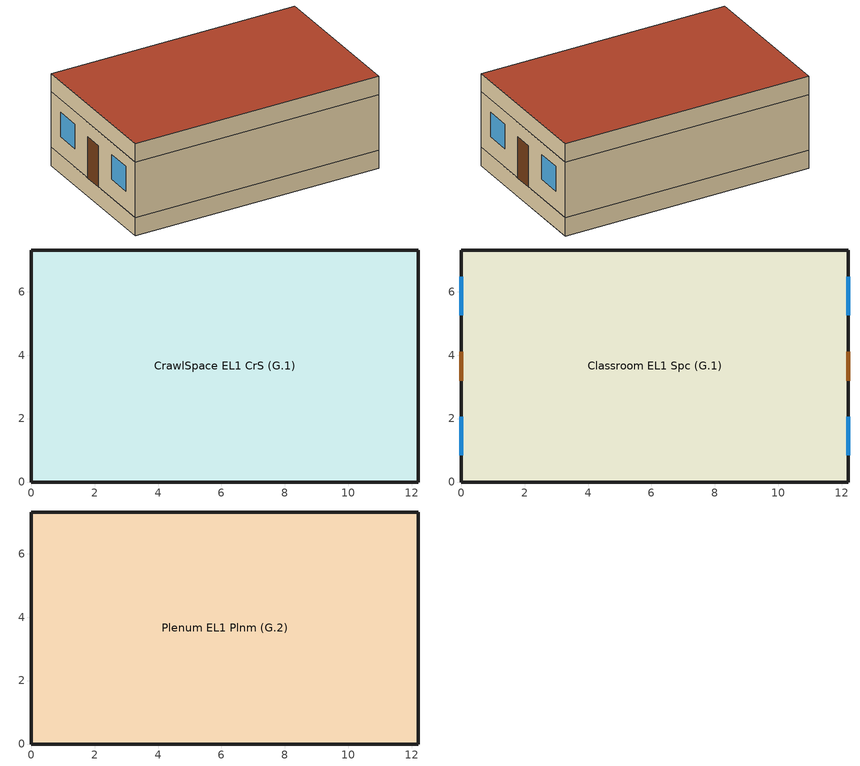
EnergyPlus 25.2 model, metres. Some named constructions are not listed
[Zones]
CrawlSpace EL1 CrS (G.1)
 floor ground (EL1 Flr (G.1.U1) SlabOnOrBelowGradeF073): 12.21,7.32 12.21,0 0,0 0,7.32 z-0.91
 wall outside (Exterior Wall): 12.21,0 12.21,7.32 0,7.32 0,0 12.21,0 z-0.91:0
Classroom EL1 Spc (G.1)
 floor to CrawlSpace EL1 CrS (G.1) (Interior Floor): 12.21,7.32 12.21,0 0,0 0,7.32 z0
 wall outside (Exterior Wall): 12.21,0 12.21,7.32 0,7.32 0,0 12.21,0 z0:2.74
 window (Exterior Window): 12.21,0.84 12.21,2.06 / 12.21,5.26 12.21,6.48 / 0,6.48 0,5.26 / 0,2.06 0,0.84 z0.91:2.13
 door (Swinging Door): 12.21,3.2 12.21,4.11 / 0,4.11 0,3.2 z0:2.04
Plenum EL1 Plnm (G.2)
 floor to Classroom EL1 Spc (G.1) (Interior Floor): 12.21,7.32 12.21,0 0,0 0,7.32 z2.74
 wall outside (Exterior Wall): 12.21,0 12.21,7.32 0,7.32 0,0 12.21,0 z2.74:3.66
 roof outside (Exterior Roof): 12.21,0 12.21,7.32 0,7.32 0,0 z3.66
[Construction:FfactorGroundFloor]
EL1 Flr (G.1.U1) SlabOnOrBelowGradeF073: F-Factor {W/m-K}=1.26344; Area {m2}=89.2982; PerimeterExposed {m}=39.04488
[Zone] Multiplier=1
Classroom EL1 Spc (G.1); CrawlSpace EL1 CrS (G.1); Plenum EL1 Plnm (G.2)
